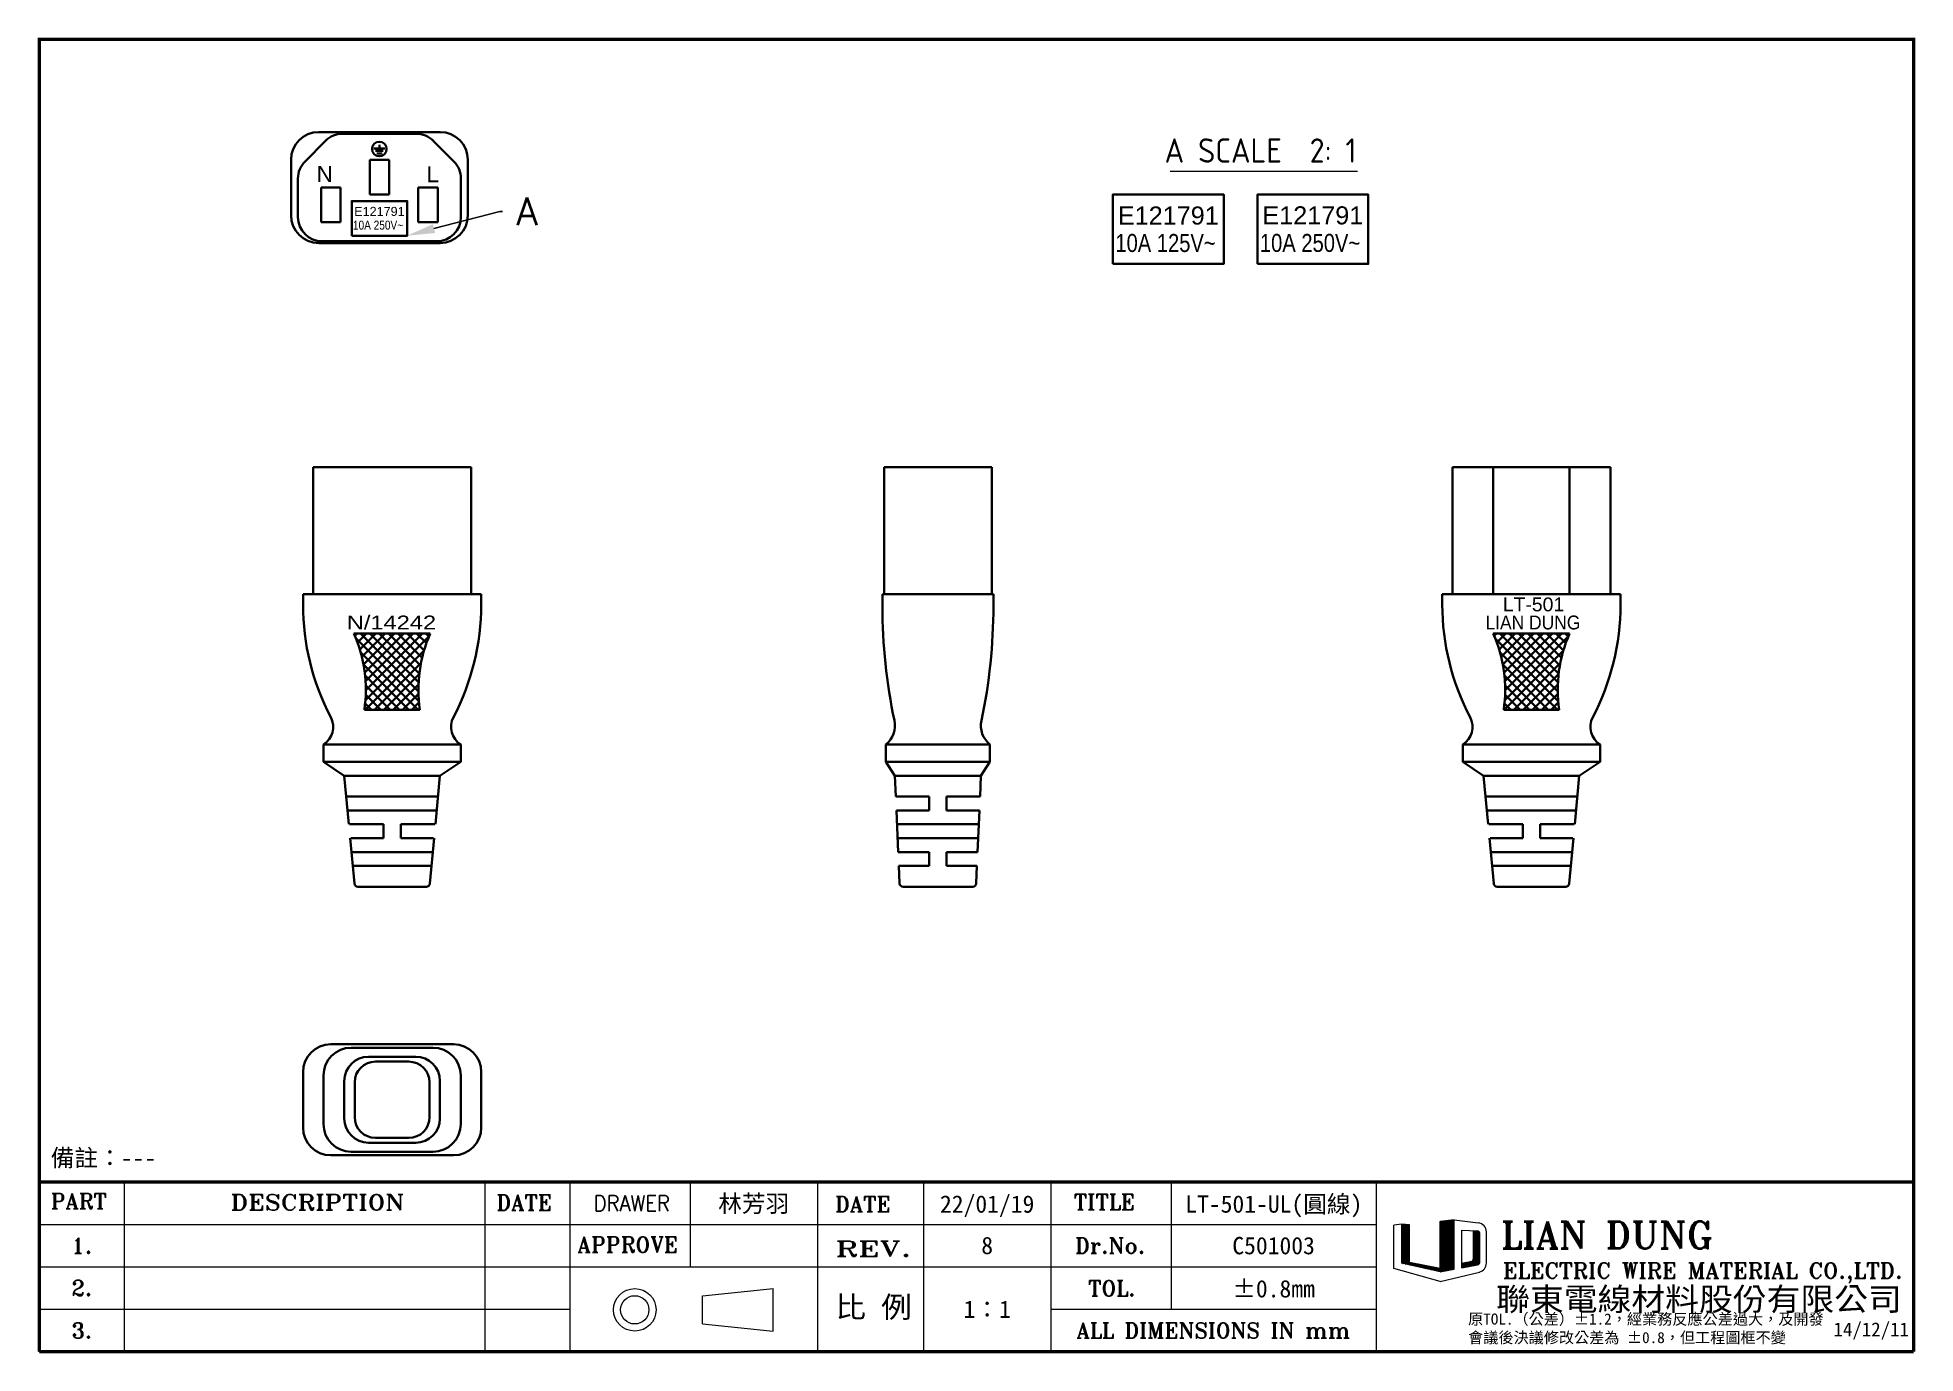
# Model space of a CAD drawing. Header units: millimetres. Extents: x 0 to 270, y 0 to 189.
import ezdxf
from ezdxf import colors
from ezdxf.entities.mleader import LeaderData, LeaderLine
from ezdxf.enums import TextEntityAlignment as Align
from ezdxf.math import Vec2, Vec3

# ---------------------------------------------------------------- set-up
doc = ezdxf.new("R2010")
doc.units = ezdxf.units.MM
doc.layers.add('0☆ 備註', color=21, linetype='Continuous', plot=False)
for name, color, linetype, lineweight in [('BASE圖框', 250, 'Continuous', 15), ('STR主體層', 112, 'Continuous', 40), ('TEXT文字說明', 200, 'Continuous', 15)]:
    doc.layers.add(name, color=color, linetype=linetype, lineweight=lineweight)
doc.styles.add('arial', font='arial.ttf')
doc.styles.add('GTXT2', font='ROMANT.SHX')
doc.styles.add('isocp', font='isocp.shx', dxfattribs={"height": 3.5, "bigfont": 'chineset.shx'})
doc.styles.get("Standard").update_dxf_attribs({"font": 'txt.shx', "bigfont": 'chineset.shx'})
doc.styles.add('標凱體', font='kaiu.ttf')
doc.styles.add('標楷體', font='kaiu.ttf')

# ---------------------------------------------------------------- blocks, each defined once
blk = doc.blocks.new('*X34')
at = {"color": 0}
for p, q in [((214.57, 159.06), (214.85, 159.34)), ((214.57, 158.71), (215.18, 159.32)), ((214.57, 158.36), (215.51, 159.29)), ((214.57, 158), (215.84, 159.27)), ((214.57, 157.65), (216.17, 159.25)), ((214.57, 157.3), (216.5, 159.22)), ((214.57, 156.94), (216.83, 159.2)), ((214.57, 156.59), (217.07, 159.09)), ((214.57, 156.24), (217.07, 158.74)), ((227.07, 156.36), (231.51, 160.8)), ((227.07, 156.71), (231.12, 160.76)), ((227.07, 157.07), (230.72, 160.72)), ((227.07, 157.42), (230.33, 160.68)), ((227.07, 157.78), (229.93, 160.63)), ((227.07, 158.13), (229.54, 160.59)), ((227.07, 158.48), (229.14, 160.55)), ((227.07, 156.01), (231.57, 160.51)), ((227.07, 158.84), (228.74, 160.51)), ((227.07, 159.19), (228.35, 160.47)), ((227.07, 159.54), (227.95, 160.42)), ((227.07, 159.9), (227.56, 160.38)), ((227.07, 160.25), (227.16, 160.34)), ((227.07, 155.65), (231.57, 160.15)), ((227.07, 155.3), (231.57, 159.8)), ((227.07, 154.95), (231.57, 159.45)), ((227.07, 154.59), (231.57, 159.09)), ((227.07, 154.24), (231.57, 158.74)), ((214.57, 155.88), (217.07, 158.38)), ((214.57, 155.53), (217.07, 158.03)), ((214.57, 155.18), (217.07, 157.68)), ((214.57, 154.82), (217.07, 157.32)), ((214.57, 154.47), (217.07, 156.97)), ((214.57, 154.11), (217.07, 156.61)), ((214.57, 153.76), (217.07, 156.26)), ((214.57, 153.41), (217.07, 155.91)), ((214.57, 153.05), (217.07, 155.55)), ((214.57, 152.7), (217.07, 155.2)), ((214.57, 152.35), (217.07, 154.85)), ((214.57, 151.99), (217.07, 154.49)), ((214.57, 151.64), (217.07, 154.14)), ((214.57, 151.29), (217.07, 153.79)), ((214.57, 150.93), (217.07, 153.43)), ((214.57, 150.58), (217.07, 153.08)), ((214.57, 150.23), (217.07, 152.73)), ((214.57, 149.87), (217.07, 152.37)), ((227.07, 153.89), (231.57, 158.39)), ((227.07, 153.53), (231.57, 158.03)), ((227.07, 153.18), (231.57, 157.68)), ((227.07, 152.83), (231.57, 157.33)), ((227.07, 152.47), (231.57, 156.97)), ((227.07, 152.12), (231.57, 156.62)), ((227.07, 151.77), (231.57, 156.27)), ((227.07, 151.41), (231.57, 155.91)), ((227.07, 151.06), (231.57, 155.56)), ((227.07, 150.7), (231.57, 155.2)), ((227.07, 150.35), (231.57, 154.85)), ((227.07, 150), (231.57, 154.5)), ((227.07, 149.64), (231.57, 154.14)), ((227.07, 149.29), (231.57, 153.79)), ((227.07, 148.94), (231.57, 153.44)), ((227.07, 148.58), (231.57, 153.08)), ((227.07, 148.23), (231.57, 152.73)), ((227.07, 147.88), (231.57, 152.38)), ((237.87, 157.26), (237.91, 157.3)), ((237.87, 156.91), (238.24, 157.28)), ((237.87, 156.55), (238.57, 157.26)), ((237.87, 156.2), (238.91, 157.24)), ((237.87, 155.85), (239.22, 157.2)), ((237.87, 155.49), (239.47, 157.1)), ((237.87, 155.14), (239.67, 156.94)), ((237.87, 154.79), (239.83, 156.74)), ((237.87, 154.43), (239.94, 156.5)), ((237.87, 154.08), (239.97, 156.18)), ((237.87, 153.73), (239.97, 155.83)), ((237.87, 153.37), (239.97, 155.47)), ((237.87, 153.02), (239.97, 155.12)), ((237.87, 152.67), (239.97, 154.77)), ((237.87, 152.31), (239.97, 154.41)), ((237.87, 151.96), (239.97, 154.06)), ((237.87, 151.61), (239.97, 153.71)), ((237.87, 151.25), (239.97, 153.35)), ((237.87, 150.9), (239.97, 153)), ((237.87, 150.54), (239.97, 152.64)), ((214.57, 149.52), (217.07, 152.02)), ((214.57, 149.16), (217.07, 151.66)), ((214.57, 148.81), (217.07, 151.31)), ((214.57, 148.46), (217.07, 150.96)), ((214.57, 148.1), (217.07, 150.6)), ((214.57, 147.75), (217.07, 150.25)), ((214.57, 147.4), (217.07, 149.9)), ((214.57, 147.04), (217.07, 149.54)), ((214.6, 146.72), (214.61, 146.73)), ((214.61, 146.73), (217.07, 149.19)), ((214.89, 146.65), (215.01, 146.77)), ((215.01, 146.77), (217.07, 148.84)), ((215.18, 146.59), (215.4, 146.81)), ((215.4, 146.81), (217.07, 148.48)), ((215.47, 146.52), (215.8, 146.86)), ((215.76, 146.46), (216.2, 146.9)), ((215.8, 146.86), (217.07, 148.13)), ((216.05, 146.4), (216.6, 146.95)), ((216.2, 146.9), (217.07, 147.78)), ((216.34, 146.33), (217, 146.99)), ((216.6, 146.95), (217.07, 147.42)), ((216.63, 146.27), (217.31, 146.95)), ((216.91, 146.2), (217.61, 146.9)), ((217, 146.99), (217.07, 147.07)), ((217.2, 146.14), (217.9, 146.84)), ((217.49, 146.08), (218.2, 146.78)), ((217.78, 146.01), (218.49, 146.72)), ((218.07, 145.95), (218.78, 146.66)), ((218.36, 145.88), (219.08, 146.6)), ((218.65, 145.82), (219.37, 146.54)), ((218.94, 145.76), (219.67, 146.48)), ((219.23, 145.69), (219.96, 146.42)), ((219.52, 145.63), (220.26, 146.36)), ((219.81, 145.56), (220.55, 146.31)), ((226.47, 144.09), (231.57, 149.19)), ((226.76, 144.03), (231.57, 148.84)), ((227.05, 143.97), (231.57, 148.49)), ((227.07, 147.52), (231.57, 152.02)), ((227.07, 147.17), (231.57, 151.67)), ((227.07, 146.82), (231.57, 151.32)), ((227.07, 146.46), (231.57, 150.96)), ((227.07, 146.11), (231.57, 150.61)), ((227.07, 145.75), (231.57, 150.25)), ((227.07, 145.4), (231.57, 149.9)), ((227.07, 145.05), (231.57, 149.55)), ((227.47, 144.04), (231.57, 148.13)), ((227.91, 144.12), (231.57, 147.78)), ((228.34, 144.2), (231.57, 147.43)), ((228.78, 144.28), (231.57, 147.07)), ((229.21, 144.36), (231.57, 146.72)), ((229.64, 144.44), (231.57, 146.37)), ((234.07, 145.33), (235.85, 147.11)), ((234.07, 145.68), (235.42, 147.03)), ((234.07, 146.04), (234.99, 146.95)), ((234.07, 146.39), (234.55, 146.87)), ((234.07, 146.74), (234.12, 146.79)), ((234.42, 145.32), (236.29, 147.19)), ((234.85, 145.4), (236.72, 147.27)), ((235.28, 145.48), (237.16, 147.36)), ((235.72, 145.56), (239.97, 149.82)), ((236.15, 145.64), (239.97, 149.46)), ((236.59, 145.72), (239.97, 149.11)), ((237.02, 145.8), (239.97, 148.76)), ((237.45, 145.88), (239.97, 148.4)), ((237.83, 148.03), (239.97, 150.17)), ((237.87, 150.19), (239.97, 152.29)), ((237.87, 149.84), (239.97, 151.94)), ((237.87, 149.48), (239.97, 151.58)), ((237.87, 149.13), (239.97, 151.23)), ((237.87, 148.78), (239.97, 150.88)), ((237.87, 148.42), (239.97, 150.52)), ((237.89, 145.96), (239.97, 148.05)), ((238.32, 146.04), (239.97, 147.69)), ((238.76, 146.12), (239.97, 147.34)), ((239.19, 146.21), (239.95, 146.96)), ((220.1, 145.5), (220.85, 146.25)), ((220.39, 145.44), (221.14, 146.19)), ((220.68, 145.37), (221.44, 146.13)), ((220.97, 145.31), (221.73, 146.07)), ((221.26, 145.24), (222.03, 146.01)), ((221.55, 145.18), (222.32, 145.95)), ((221.84, 145.12), (222.61, 145.89)), ((222.13, 145.05), (222.91, 145.83)), ((222.42, 144.99), (223.2, 145.78)), ((222.71, 144.93), (223.5, 145.72)), ((223, 144.86), (223.79, 145.66)), ((223.29, 144.8), (224.09, 145.6)), ((223.58, 144.73), (224.38, 145.54)), ((223.87, 144.67), (224.68, 145.48)), ((224.15, 144.61), (224.97, 145.42)), ((224.44, 144.54), (225.27, 145.36)), ((224.73, 144.48), (225.56, 145.3)), ((225.02, 144.41), (225.86, 145.25)), ((225.31, 144.35), (226.15, 145.19)), ((225.6, 144.29), (226.44, 145.13)), ((225.89, 144.22), (226.74, 145.07)), ((226.18, 144.16), (227.03, 145.01)), ((230.08, 144.52), (231.57, 146.01)), ((230.51, 144.6), (231.57, 145.66)), ((230.95, 144.68), (231.57, 145.31)), ((231.38, 144.76), (231.57, 144.95))]:
    blk.add_line(p, q, dxfattribs=at)
blk = doc.blocks.new('業務圖框_160822')
at = {"layer": 'BASE圖框'}
for p, q in [((10, 34.48), (10, 10)), ((22.24, 34.48), (22.24, 10)), ((74.25, 34.48), (74.25, 10)), ((86.49, 34.48), (86.49, 10)), ((103.83, 34.48), (103.83, 22.24)), ((103.83, 34.48), (103.83, 22.24)), ((122.19, 34.48), (122.19, 10)), ((137.49, 34.48), (137.49, 10)), ((155.85, 34.48), (155.85, 10)), ((173.18, 34.48), (173.18, 16.12)), ((202.76, 34.48), (202.76, 10)), ((10, 28.36), (202.76, 28.36)), ((206.44, 28.37), (205.33, 28.24)), ((205.33, 22.02), (205.33, 28.24)), ((206.44, 22.75), (206.44, 28.37)), ((207.55, 28.29), (206.44, 28.37)), ((207.55, 22.88), (207.55, 28.29)), ((213.99, 29.01), (211.99, 28.8)), ((211.99, 21.99), (211.99, 28.8)), ((213.99, 21.9), (213.99, 29.01)), ((213.99, 29.01), (217.48, 28.6)), ((215.1, 22.1), (215.1, 27.55)), ((215.1, 27.55), (217.31, 27.42)), ((216.79, 23.46), (216.79, 27.45)), ((218.66, 22.78), (218.66, 27.27)), ((217.72, 22.96), (217.72, 26.98)), ((10, 22.24), (202.76, 22.24)), ((211.99, 20.13), (205.33, 22.02)), ((206.44, 22.75), (207.55, 22.88)), ((211.99, 21.53), (206.44, 22.75)), ((211.99, 21.99), (207.55, 22.88)), ((211.99, 21.53), (213.99, 21.9)), ((215.1, 22.78), (216.43, 23.03)), ((215.1, 22.1), (217.36, 22.52)), ((105.61, 18.08), (115.81, 19.1)), ((115.81, 12.98), (115.81, 19.1)), ((211.99, 20.13), (217.64, 21.48)), ((105.61, 14), (105.61, 18.08)), ((10, 16.12), (86.49, 16.12)), ((105.61, 14), (115.81, 12.98)), ((155.85, 16.12), (202.76, 16.12)), ((268.76, 10), (10, 10))]:
    blk.add_line(p, q, dxfattribs=at)
at = {"layer": 'BASE圖框', "const_width": 0.5}
for points in [[(10, 10), (10, 199.22), (280.27, 199.22), (280.27, 10)], [(10, 34.48), (280.27, 34.48)], [(10, 10), (280.27, 10)]]:
    blk.add_lwpolyline(points, dxfattribs=at)
at = {"layer": 'BASE圖框'}
for radius in [3.06, 2.04]:
    blk.add_circle((95.86, 16.04), radius, dxfattribs=at)
for centre, radius, start, end in [((217.28, 26.98), 0.444, 0, 86.5816), ((217.32, 27.27), 1.33, 0, 83.194), ((216.35, 23.46), 0.444, 280.4898, 0), ((217.28, 22.96), 0.444, 280.4898, 0), ((217.32, 22.78), 1.33, 283.5156, 0)]:
    blk.add_arc(centre, radius, start, end, dxfattribs=at)
at = {"layer": 'BASE圖框', "xscale": 0.4442698980074056, "yscale": 0.4442698980074056, "zscale": 0.4442698980074056}
blk.add_blockref('*X34', (111.11, -42.43), dxfattribs=at)
at = {"layer": '0☆ 備註', "style": '標楷體'}
blk.add_text('備註：', height=2.5, dxfattribs=at).set_placement((11.65, 37.95), align=Align.MIDDLE_LEFT)
blk.add_text('14/12/11', height=2, dxfattribs=at).set_placement((274.15, 13.06), align=Align.MIDDLE)
at = {"layer": '0☆ 備註', "insert": (216.02, 15.51), "char_height": 1.6, "attachment_point": 1, "style": '標楷體'}
blk.add_mtext_dynamic_manual_height_columns('原TOL.（公差）±1.2，經業務反應公差過大，及開發會議後決議修改公差為 ±0.8，但工程圖框不變', width=51.8342, gutter_width=12.5, heights=[0], dxfattribs=at)
at = {"layer": '0☆ 備註', "style": '標楷體'}
blk.add_attdef('樣品使用線材規格', text='', height=2.5, dxfattribs=at).set_placement((21.74, 37.95), align=Align.MIDDLE_LEFT)
at = {"layer": 'BASE圖框', "style": 'GTXT2'}
for s, p in [('PART', (11.66, 30.59)), ('DATE', (75.93, 30.38)), ('TITLE', (159.19, 30.47)), ('DATE', (124.76, 30.15)), ('Dr.No.', (159.35, 24.18)), ('TOL.', (161.24, 18.02))]:
    blk.add_text(s, height=2.244, dxfattribs=at).set_placement(p)
at = {"layer": 'BASE圖框'}
for s, height, style, width, p, p2 in [('DESCRIPTION', 2.2438, 'GTXT2', 1.085781, (37.58, 30.42), (62.64, 30.42)), ('DRAWER', 2.244, 'GTXT2', 0.797881, (89.94, 30.28), (100.94, 30.28)), ('LIAN DUNG', 3.876, 'GTXT2', 0.89309, (220.75, 24.9), (251.4, 24.9)), ('APPROVE', 2.244, 'GTXT2', 0.929152, (87.6, 24.31), (102.09, 24.31)), ('REV.', 2.244, 'GTXT2', 1.470381, (124.8, 23.71), (135.79, 23.71)), ('ELECTRIC WIRE MATERIAL CO.,LTD.', 2.2438, 'GTXT2', 0.91585, (221.04, 20.58), (278.67, 20.58)), ('聯東電線材料股份有限公司', 3.3, '標凱體', 1.044478, (220.06, 15.93), (278.56, 15.93)), ('比 例', 3.06, '標凱體', 1.016503, (124.8, 14.92), (135.79, 14.92))]:
    blk.add_text(s, height=height, dxfattribs=dict(at, style=style, width=width)).set_placement(p, p2, align=Align.FIT)
at = {"layer": 'BASE圖框', "style": 'GTXT2'}
for s, height, p in [('1.', 2.244, (16.12, 25.3)), ('2.', 2.244, (16.12, 19.18)), ('3.', 2.244, (16.12, 13.06)), ('ALL DIMENSIONS IN mm', 2.2438, (179.3, 13.06))]:
    blk.add_text(s, height=height, dxfattribs=at).set_placement(p, align=Align.MIDDLE)
at = {"layer": 'BASE圖框', "color": 1, "style": '標楷體'}
blk.add_text('%%P0.8mm', height=2.5, dxfattribs=at).set_placement((187.97, 19.18), align=Align.MIDDLE)
at = {"layer": 'BASE圖框', "style": '標楷體'}
for tag, p in [('繪圖人員', (113.01, 31.42)), ('日期', (146.67, 31.09)), ('插頭名稱', (188, 31.15)), ('版次', (146.67, 25.3)), ('圖面編號', (187.97, 25.3)), ('比例', (146.67, 16.12))]:
    blk.add_attdef(tag, text='', height=2.5, dxfattribs=at).set_placement(p, align=Align.MIDDLE)

msp = doc.modelspace()

# ---------------------------------------------------------------- hatches: boundary and pattern name
at = {"layer": 'STR主體層'}
h = msp.add_hatch(dxfattribs=at)
h.set_pattern_fill('ANSI37', color=256, style=0)
h.set_pattern_definition([(45, (-120.3243, -10.067), (-0.673519, 0.673519), []), (135, (-120.3243, -10.067), (-0.673519, -0.673519), [])])
h.paths.add_polyline_path([(46.83, 92.52), (50.83, 92.52), (50.83, 103.52), (45.33, 103.52, -0.141553)])
h.paths.add_polyline_path([(56.33, 103.52), (50.83, 103.52), (50.83, 92.52), (54.83, 92.52, -0.141553)])
h.paths.add_polyline_path([(43.53, 103.47), (59.12, 103.47), (59.12, 106.57), (43.53, 106.57)], flags=9)
h = msp.add_hatch(dxfattribs=at)
h.set_pattern_fill('ANSI37', color=256, style=0)
h.set_pattern_definition([(45, (43.9559, -10.067), (-0.673519, 0.673519), []), (135, (43.9559, -10.067), (-0.673519, -0.673519), [])])
h.paths.add_polyline_path([(211.11, 92.52), (215.11, 92.52), (215.11, 103.52), (209.61, 103.52, -0.141553)])
h.paths.add_polyline_path([(220.61, 103.52), (215.11, 103.52), (215.11, 92.52), (219.11, 92.52, -0.141553)])
h.paths.add_polyline_path([(207.81, 103.47), (223.4, 103.47), (223.4, 106.57), (207.81, 106.57)], flags=9)

# ---------------------------------------------------------------- linework, layer by layer
for p, q in [((38.27, 171.59), (41.22, 174.54)), ((57.75, 175.82), (40.25, 175.82)), ((54.3, 175.57), (43.7, 175.57)), ((48.21, 173.46), (49.79, 173.46)), ((49, 173.46), (49, 174)), ((56.77, 174.54), (59.72, 171.59)), ((36.25, 171.82), (36.25, 163.82)), ((47.6, 171.82), (47.6, 166.82)), ((47.6, 171.82), (50.4, 171.82)), ((48.45, 173.12), (49.55, 173.12)), ((48.61, 172.73), (49.39, 172.73)), ((50.4, 171.82), (50.4, 166.82)), ((61.75, 163.82), (61.75, 171.82)), ((37.25, 169.12), (37.25, 163.57)), ((60.75, 169.12), (60.75, 163.57)), ((40.6, 167.82), (43.4, 167.82)), ((40.6, 167.82), (40.6, 162.82)), ((43.4, 167.82), (43.4, 162.82)), ((47.6, 166.82), (50.4, 166.82)), ((54.6, 167.82), (54.6, 162.82)), ((54.6, 167.82), (57.4, 167.82)), ((57.4, 167.82), (57.4, 162.82)), ((40.6, 162.82), (43.4, 162.82)), ((54.6, 162.82), (57.4, 162.82)), ((40.25, 159.82), (57.75, 159.82)), ((40.75, 160.07), (57.25, 160.07)), ((62.23, 127.52), (39.43, 127.52)), ((39.43, 127.52), (39.43, 109.21)), ((62.23, 127.52), (62.23, 109.21)), ((226.51, 127.52), (203.71, 127.52)), ((203.71, 127.52), (203.71, 109.21)), ((209.61, 127.52), (209.61, 109.21)), ((220.61, 127.52), (220.61, 109.21)), ((226.51, 127.52), (226.51, 109.21)), ((63.68, 109.21), (37.98, 109.21)), ((37.98, 107.71), (37.98, 109.21)), ((63.68, 107.71), (63.68, 109.21)), ((227.96, 109.21), (202.26, 109.21)), ((202.26, 107.71), (202.26, 109.21)), ((227.96, 107.71), (227.96, 109.21)), ((56.33, 103.52), (45.33, 103.52)), ((220.61, 103.52), (209.61, 103.52)), ((46.83, 92.52), (54.83, 92.52)), ((211.11, 92.52), (219.11, 92.52)), ((60.73, 87.52), (40.93, 87.52)), ((40.93, 85.02), (40.93, 87.52)), ((60.73, 85.02), (60.73, 87.52)), ((137.03, 87.52), (122.03, 87.52)), ((225.01, 87.52), (205.21, 87.52)), ((205.21, 85.02), (205.21, 87.52)), ((225.01, 85.02), (225.01, 87.52)), ((60.73, 85.02), (40.93, 85.02)), ((40.93, 85.02), (43.93, 83.02)), ((60.73, 85.02), (57.73, 83.02)), ((137.03, 85.02), (122.03, 85.02)), ((225.01, 85.02), (205.21, 85.02)), ((205.21, 85.02), (208.21, 83.02)), ((225.01, 85.02), (222.01, 83.02)), ((57.73, 83.02), (43.93, 83.02)), ((44.59, 76.02), (43.93, 83.02)), ((57.07, 76.02), (57.73, 83.02)), ((123.33, 83.02), (135.73, 83.02)), ((123.46, 80.02), (123.33, 83.02)), ((135.6, 80.02), (135.73, 83.02)), ((222.01, 83.02), (208.21, 83.02)), ((208.87, 76.02), (208.21, 83.02)), ((221.35, 76.02), (222.01, 83.02)), ((57.38, 80.02), (44.28, 80.02)), ((123.46, 80.02), (128.28, 80.02)), ((128.28, 80.02), (128.28, 78.02)), ((130.78, 80.02), (135.6, 80.02)), ((130.78, 80.02), (130.78, 78.02)), ((221.66, 80.02), (208.56, 80.02)), ((57.18, 78.02), (44.48, 78.02)), ((49.58, 76.02), (44.68, 76.02)), ((49.58, 76.02), (49.58, 74.02)), ((56.98, 76.02), (52.08, 76.02)), ((52.08, 76.02), (52.08, 74.02)), ((123.55, 78.02), (128.28, 78.02)), ((123.81, 72.02), (123.55, 78.02)), ((123.64, 76.02), (135.42, 76.02)), ((130.78, 78.02), (135.51, 78.02)), ((135.25, 72.02), (135.51, 78.02)), ((221.46, 78.02), (208.76, 78.02)), ((213.86, 76.02), (208.96, 76.02)), ((213.86, 76.02), (213.86, 74.02)), ((221.26, 76.02), (216.36, 76.02)), ((216.36, 76.02), (216.36, 74.02)), ((45.39, 67.47), (44.77, 74.02)), ((49.58, 74.02), (44.88, 74.02)), ((56.78, 74.02), (52.08, 74.02)), ((56.27, 67.47), (56.89, 74.02)), ((123.72, 74.02), (135.34, 74.02)), ((209.67, 67.47), (209.05, 74.02)), ((213.86, 74.02), (209.16, 74.02)), ((221.06, 74.02), (216.36, 74.02)), ((220.55, 67.47), (221.17, 74.02)), ((56.62, 72.02), (45.04, 72.02)), ((123.81, 72.02), (128.28, 72.02)), ((128.28, 72.02), (128.28, 70.02)), ((130.78, 72.02), (130.78, 70.02)), ((130.78, 72.02), (135.25, 72.02)), ((220.9, 72.02), (209.32, 72.02)), ((56.46, 70.02), (45.19, 70.02)), ((123.9, 70.02), (128.28, 70.02)), ((124.01, 67.49), (123.9, 70.02)), ((130.78, 70.02), (135.16, 70.02)), ((135.05, 67.49), (135.16, 70.02)), ((220.75, 70.02), (209.47, 70.02)), ((55.77, 67.02), (45.88, 67.02)), ((124.51, 67.02), (134.55, 67.02)), ((220.05, 67.02), (210.16, 67.02))]:
    msp.add_line(p, q, dxfattribs=at)
at = {"layer": 'STR主體層', "ltscale": 0.5}
for p, q in [((121.78, 127.52), (137.28, 127.52)), ((121.78, 127.52), (137.28, 127.52)), ((121.78, 127.52), (121.78, 109.21)), ((137.28, 127.52), (137.28, 109.21)), ((137.28, 109.21), (121.53, 109.21)), ((124.88, 109.21), (121.53, 109.21)), ((121.53, 109.21), (121.53, 107.48)), ((137.28, 109.21), (137.53, 109.21)), ((137.44, 109.21), (137.53, 109.21)), ((137.53, 109.21), (137.53, 107.48)), ((122.03, 85.02), (122.03, 87.52)), ((137.03, 85.02), (137.03, 87.52)), ((122.03, 85.02), (123.33, 83.02)), ((137.03, 85.02), (135.73, 83.02)), ((41.98, 44.3), (59.68, 44.3)), ((44.93, 43.8), (56.73, 43.8)), ((47.43, 42.5), (54.23, 42.5)), ((48.43, 41.8), (53.23, 41.8)), ((37.98, 32.3), (37.98, 40.3)), ((40.93, 32.8), (40.93, 39.8)), ((43.93, 33.6), (43.93, 39)), ((45.43, 33.8), (45.43, 38.8)), ((56.23, 33.8), (56.23, 38.8)), ((57.73, 33.6), (57.73, 39)), ((60.73, 32.8), (60.73, 39.8)), ((63.68, 32.3), (63.68, 40.3)), ((47.43, 30.1), (54.23, 30.1)), ((48.43, 30.8), (53.23, 30.8)), ((41.98, 28.3), (59.68, 28.3)), ((44.93, 28.8), (56.73, 28.8))]:
    msp.add_line(p, q, dxfattribs=at)
at = {"layer": 'STR主體層'}
for points in [[(45, 160.88), (53, 160.88), (53, 165.88), (45, 165.88)], [(45, 160.88), (53, 160.88), (53, 165.88), (45, 165.88)], [(45, 160.88), (53, 160.88), (53, 165.88), (45, 165.88)], [(154.75, 156.8), (170.75, 156.8), (170.75, 166.8), (154.75, 166.8)], [(175.59, 156.81), (191.59, 156.81), (191.59, 166.81), (175.59, 166.81)]]:
    msp.add_lwpolyline(points, close=True, dxfattribs=at)
msp.add_circle((48.99, 173.38), 1.05, dxfattribs=at)
for centre, radius, start, end in [((40.25, 171.82), 4, 90, 180), ((43.7, 172.07), 3.5, 90, 135), ((54.3, 172.07), 3.5, 45, 90), ((57.75, 171.82), 4, 0, 90), ((40.75, 169.12), 3.5, 135, 180), ((57.25, 169.12), 3.5, 360, 45), ((40.25, 163.82), 4, 180, 270), ((40.75, 163.57), 3.5, 180, 270), ((57.25, 163.57), 3.5, 270, 360), ((57.75, 163.82), 4, 270, 0), ((72.98, 107.71), 35, 180, 207.6836), ((28.68, 107.71), 35, 332.3164, 0), ((201.53, 107.48), 80, 180, 191.9183), ((57.53, 107.48), 80, 348.0817, 0), ((237.26, 107.71), 35, 180, 207.6836), ((192.96, 107.71), 35, 332.3164, 0), ((27.04, 95.42), 20, 351.6514, 23.8789), ((74.62, 95.42), 20, 156.1211, 188.3486), ((191.32, 95.42), 20, 351.6514, 23.8789), ((238.9, 95.42), 20, 156.1211, 188.3486), ((39.33, 90.05), 3, 302.231, 27.6836), ((62.33, 90.05), 3, 152.3164, 237.769), ((119.83, 90.24), 3.5, 308.9448, 11.9183), ((139.23, 90.24), 3.5, 168.0817, 231.0552), ((203.61, 90.05), 3, 302.231, 27.6836), ((226.61, 90.05), 3, 152.3164, 237.769), ((45.88, 67.52), 0.5, 185.3558, 270), ((55.77, 67.52), 0.5, 270, 354.6442), ((124.51, 67.52), 0.5, 182.5051, 270), ((134.55, 67.52), 0.5, 270, 357.4949), ((210.16, 67.52), 0.5, 185.3558, 270), ((220.05, 67.52), 0.5, 270, 354.6442)]:
    msp.add_arc(centre, radius, start, end, dxfattribs=at)
at = {"layer": 'STR主體層', "ltscale": 0.5}
for centre, radius, start, end in [((41.98, 40.3), 4, 90, 180), ((44.93, 39.8), 4, 90, 180), ((56.73, 39.8), 4, 0, 90), ((59.68, 40.3), 4, 0, 90), ((47.43, 39), 3.5, 90, 180), ((48.43, 38.8), 3, 90, 180), ((53.23, 38.8), 3, 0, 90), ((54.23, 39), 3.5, 0, 90), ((44.93, 32.8), 4, 180, 270), ((47.43, 33.6), 3.5, 180, 270), ((48.43, 33.8), 3, 180, 270), ((53.23, 33.8), 3, 270, 0), ((54.23, 33.6), 3.5, 270, 0), ((56.73, 32.8), 4, 270, 0), ((41.98, 32.3), 4, 180, 270), ((59.68, 32.3), 4, 270, 0)]:
    msp.add_arc(centre, radius, start, end, dxfattribs=at)
at = {"layer": 'TEXT文字說明'}
msp.add_line((163.04, 170.19), (190.05, 170.19), dxfattribs=at)

# ---------------------------------------------------------------- block references
msp.add_blockref('業務圖框_160822', (-10.04, -10.03)).add_auto_attribs({'繪圖人員': '林芳羽', '插頭名稱': 'LT-501-UL(圓線)', '比例': '1：1', '版次': '8', '圖面編號': 'C501003', '日期': '22/01/19', '樣品使用線材規格': '---'})

# ---------------------------------------------------------------- texts
at = {"layer": 'STR主體層', "style": 'arial'}
for s, height, p in [('N', 2.3, (39.95, 168.63)), ('L', 2.3, (55.8, 168.59)), ('LT-501', 2, (210.98, 106.72))]:
    msp.add_text(s, height=height, dxfattribs=at).set_placement(p)
at = {"layer": 'STR主體層', "lineweight": 15, "style": 'arial', "width": 0.8}
for s, height, p in [('10A 250V~ ', 1.3, (49, 162.4)), ('10A 125V~ ', 2.6, (162.75, 159.83)), ('10A 250V~ ', 2.6, (183.59, 159.84))]:
    msp.add_text(s, height=height, dxfattribs=at).set_placement(p, align=Align.MIDDLE_CENTER)
at = {"layer": 'STR主體層', "lineweight": 15, "style": 'arial'}
for height, p in [(1.3, (49, 164.38)), (2.6, (162.75, 163.79)), (2.6, (183.59, 163.81))]:
    msp.add_text('E121791', height=height, dxfattribs=at).set_placement(p, align=Align.MIDDLE)
at = {"layer": 'STR主體層', "style": 'arial'}
for s, width, p in [('N/14242', 1.22, (44.29, 104.11)), ('LIAN DUNG', 0.9, (208.48, 104.11))]:
    msp.add_text(s, height=2, dxfattribs=dict(at, width=width)).set_placement(p)
at = {"layer": 'TEXT文字說明', "insert": (162.21, 174.91), "char_height": 3.5, "width": 78.0355, "attachment_point": 1, "style": 'isocp'}
msp.add_mtext('A SCALE  2: 1', dxfattribs=at)

# ---------------------------------------------------------------- leaders
at = {"layer": 'TEXT文字說明'}
ml = msp.add_multileader_mtext('Standard', dxfattribs=at)
ml.set_content('A', color=256)
ml.set_leader_properties()
ml.build(insert=Vec2(0, 0))
ml.multileader.update_dxf_attribs({"text_right_attachment_type": 6, "dogleg_length": 0.36})
ctx = ml.context
ctx.base_point, ctx.plane_origin = Vec3(66.73, 164.39), Vec3(53, 160.88)
ctx.right_attachment = 6
notes = []
notes.append((ctx, [(0, (1, 1, 0), (66.37, 164.39), (1, 0), 0.36, [(0, [(53, 160.88)], 0, [])])]))
ctx.mtext.insert, ctx.mtext.flow_direction = Vec3(68.73, 166.39), 5
for ctx, leaders in notes:
    for number, flags, end, landing, length, lines in leaders:
        leader = LeaderData()
        leader.index, (leader.has_last_leader_line, leader.has_dogleg_vector, leader.attachment_direction) = number, flags
        leader.last_leader_point, leader.dogleg_vector, leader.dogleg_length = Vec3(end), Vec3(landing), length
        for number, points, colour, breaks in lines:
            line = LeaderLine()
            line.index, line.vertices, line.color, line.breaks = number, Vec3.list(points), colors.encode_raw_color(colour), breaks
            leader.lines.append(line)
        ctx.leaders.append(leader)

doc.saveas('drawing.dxf')
